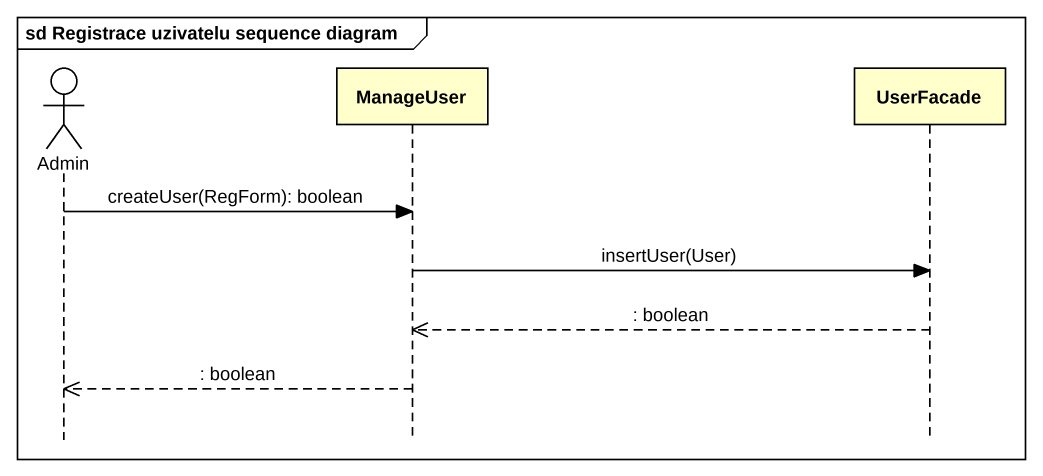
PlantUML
@startuml
mainframe sd Registrace uzivatelu sequence diagram
hide footbox
actor Admin
participant ManageUser
participant UserFacade

Admin -> ManageUser : createUser(RegForm): boolean
ManageUser -> UserFacade : insertUser(User)
UserFacade -->> ManageUser : : boolean
ManageUser -->> Admin : : boolean
@enduml
